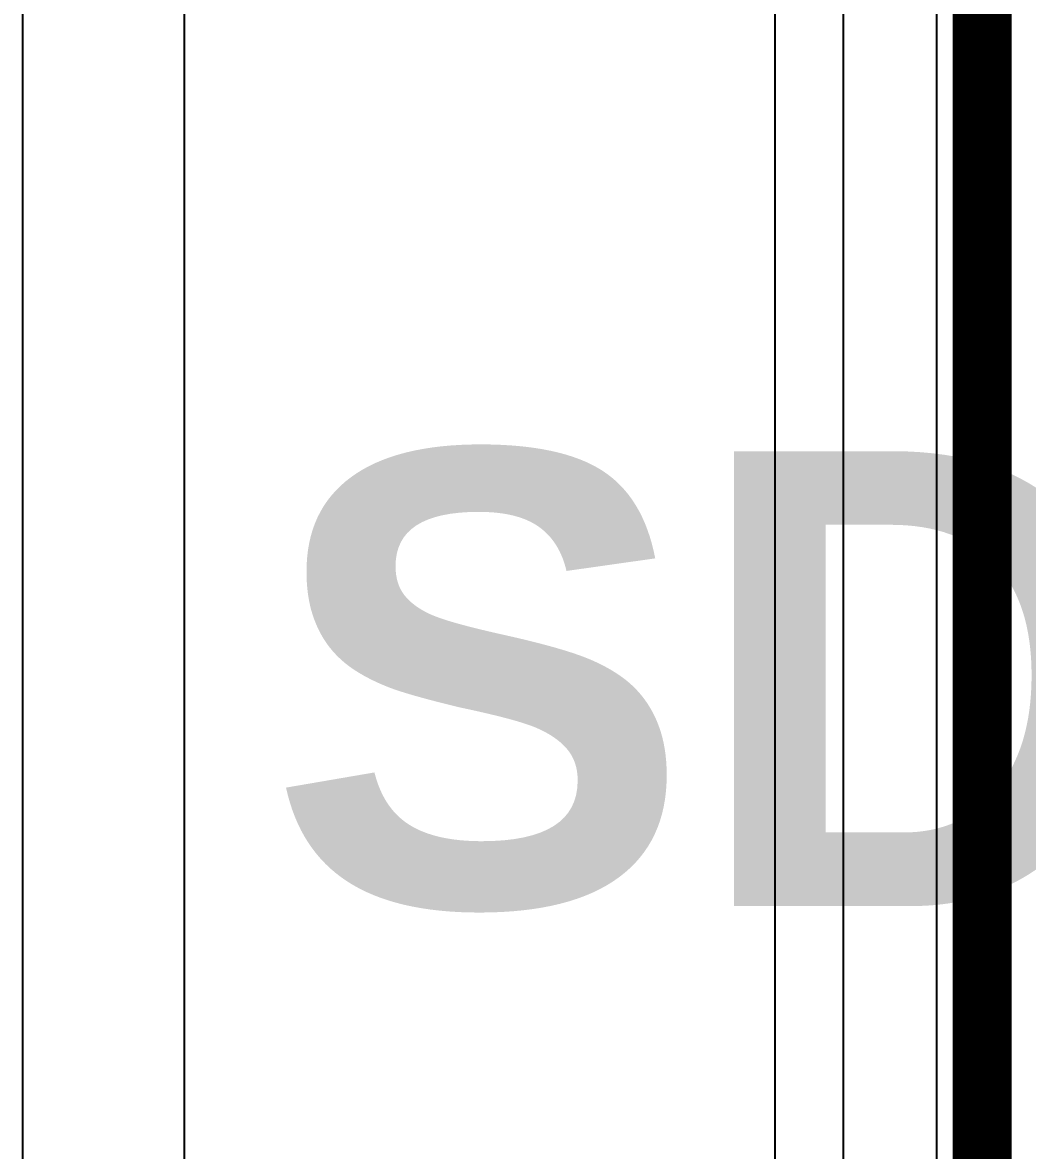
# Model space of a CAD drawing. Header units: inches. Extents: x -3 to 5437, y -3 to 5435.
# Drawn here: x 88.17 to 92.94, y 103.79 to 109.15 of the extents above; entities that cross this region are included whole.
import ezdxf

# ---------------------------------------------------------------- set-up
doc = ezdxf.new("R2010")
doc.units = ezdxf.units.IN
for name, color, linetype in [('PWR', 76, 'Continuous'), ('Top Layer', 1, 'Continuous'), ('Top Overlay', 2, 'Continuous')]:
    doc.layers.add(name, color=color, linetype=linetype)
doc.styles.add('Arial_Bold', font='', dxfattribs={"height": 0.2})
doc.styles.get('Arial_Bold').set_extended_font_data('Arial', bold=True)

msp = doc.modelspace()

# ---------------------------------------------------------------- linework, layer by layer
at = {"layer": 'PWR'}
for p, q in [((88.1682, 114.2729), (88.1682, 102.558)), ((88.9368, 100.4656), (88.9368, 114.2729)), ((91.7382, 114.2729), (91.7382, 96.537)), ((92.5068, 96.537), (92.5068, 114.2796))]:
    msp.add_line(p, q, dxfattribs=at)
at = {"layer": 'Top Layer'}
msp.add_line((92.0623, 110.4325), (92.0623, 97.8586), dxfattribs=at)
msp.add_lwpolyline([(92.7227, 86.9211, 0.2794, 0.2794, 0), (92.7227, 110.7163, 0.2794, 0.2794, 0)], format="xyseb", dxfattribs=at)

# ---------------------------------------------------------------- texts
at = {"layer": 'Top Overlay', "style": 'Arial_Bold'}
msp.add_text('SD SLOT', height=2.159, rotation=360, dxfattribs=at).set_placement((89.3318, 104.9534))

doc.saveas('drawing.dxf')
